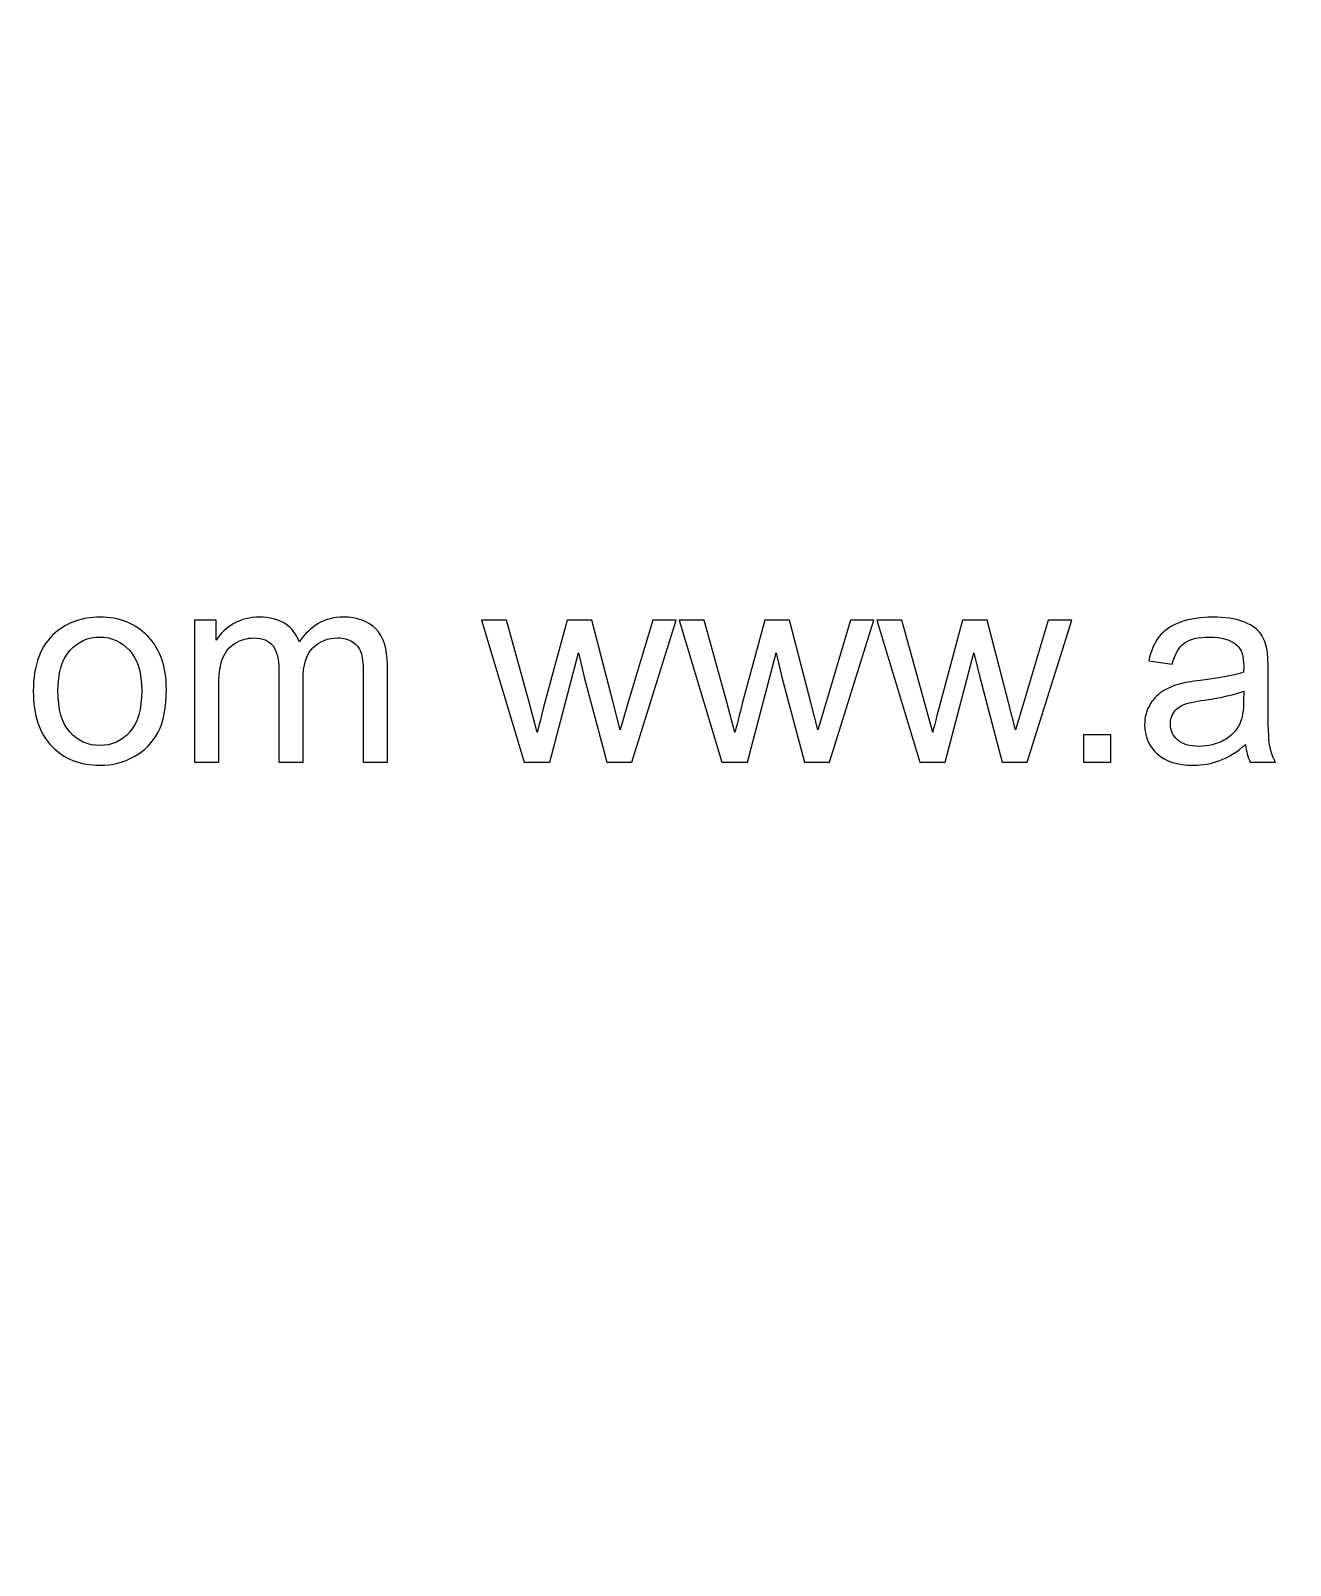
# Model space of a CAD drawing. Header units: millimetres. Extents: x -155 to 313, y -95 to 278.
# Drawn here: x -84.17 to -77.76, y 182.23 to 190.04 of the extents above; entities that cross this region are included whole.
import ezdxf

# ---------------------------------------------------------------- set-up
doc = ezdxf.new("R2010")
doc.units = ezdxf.units.MM
doc.header["$MEASUREMENT"] = 0
doc.layers.add('Layer 1', color=7, linetype='Continuous')

msp = doc.modelspace()

# ---------------------------------------------------------------- linework, layer by layer
at = {"layer": 'Layer 1', "color": 250, "lineweight": 20}
for points, knots in [([(-73.4549, 213.1171), (-73.4549, 213.1171), (-73.4549, 252.0068), (-73.4549, 252.0068), (-73.4549, 252.0068), (-73.4549, 258.2645), (-68.3312, 263.3881), (-62.0684, 263.3881), (-62.0684, 263.3881), (-62.0684, 263.3881), (-60.0864, 263.3881), (-60.0864, 263.3881), (-60.0864, 263.3881), (-59.4734, 271.3571), (-51.3971, 277.6608), (-41.5278, 277.6608), (-41.5278, 277.6608), (-31.6586, 277.6608), (-23.5874, 271.3571), (-22.9693, 263.3881), (-22.9693, 263.3881), (-22.9693, 263.3881), (-20.9873, 263.3881), (-20.9873, 263.3881), (-20.9873, 263.3881), (-14.7245, 263.3881), (-9.6008, 258.2645), (-9.6008, 252.0068), (-9.6008, 252.0068), (-9.6008, 252.0068), (-9.6008, 213.6228), (-9.6008, 213.6228), (-9.6008, 213.6228), (-7.5115, 213.2806), (-5.3762, 212.6778), (-3.2256, 211.7532), (-3.2256, 211.7532), (5.3921, 208.0599), (11.4659, 202.1036), (14.8323, 195.0285), (14.8323, 195.0285), (14.8323, 195.0285), (45.4261, 195.0285), (45.4261, 195.0285), (45.4261, 195.0285), (52.9506, 195.0285), (59.0908, 188.8986), (59.0908, 181.328), (59.0908, 181.328), (66.7124, 179.1519), (72.2907, 172.1024), (72.2907, 163.7401), (72.2907, 163.7401), (72.2907, 155.3777), (66.7124, 148.3282), (59.0908, 146.1521), (59.0908, 146.1521), (59.0908, 138.6122), (52.9506, 132.472), (45.4261, 132.472), (45.4261, 132.472), (45.4261, 132.472), (-4.564, 132.472), (-4.564, 132.472), (-4.564, 132.472), (-4.564, 132.472), (-4.564, -38.7846), (-4.564, -38.7846), (-4.564, -38.7846), (-4.564, -47.7957), (-11.9404, -55.167), (-20.9515, -55.167), (-20.9515, -55.167), (-20.9515, -55.167), (-22.4278, -55.167), (-22.4278, -55.167), (-22.4278, -55.167), (-22.4278, -55.167), (-22.4278, -59.9637), (-22.4278, -59.9637), (-22.4278, -59.9637), (-35.1629, -59.9637), (-47.8928, -59.9637), (-60.6279, -59.9637), (-60.6279, -59.9637), (-60.6279, -59.9637), (-60.6279, -55.167), (-60.6279, -55.167), (-60.6279, -55.167), (-60.6279, -55.167), (-62.1042, -55.167), (-62.1042, -55.167), (-62.1042, -55.167), (-71.1153, -55.167), (-78.4917, -47.7957), (-78.4917, -38.7846), (-78.4917, -38.7846), (-78.4917, -38.7846), (-78.4917, 132.472), (-78.4917, 132.472), (-78.4917, 132.472), (-95.155, 132.472), (-111.8184, 132.472), (-128.4817, 132.472), (-128.4817, 132.472), (-136.0063, 132.472), (-142.1516, 138.6122), (-142.1516, 146.1521), (-142.1516, 146.1521), (-149.7681, 148.3282), (-155.3464, 155.3777), (-155.3464, 163.7401), (-155.3464, 163.7401), (-155.3464, 172.1024), (-149.7681, 179.1519), (-142.1516, 181.328), (-142.1516, 181.328), (-142.1516, 188.8986), (-136.0063, 195.0285), (-128.4817, 195.0285), (-128.4817, 195.0285), (-128.4817, 195.0285), (-98.1128, 195.0285), (-98.1128, 195.0285), (-98.1128, 195.0285), (-92.9891, 206.3179), (-83.3906, 211.7992), (-73.4549, 213.1171)], [0, 0, 0, 0, 0.030303, 0.030303, 0.030303, 0.030303, 0.060606, 0.060606, 0.060606, 0.060606, 0.090909, 0.090909, 0.090909, 0.090909, 0.121212, 0.121212, 0.121212, 0.121212, 0.151515, 0.151515, 0.151515, 0.151515, 0.181818, 0.181818, 0.181818, 0.181818, 0.212121, 0.212121, 0.212121, 0.212121, 0.242424, 0.242424, 0.242424, 0.242424, 0.272727, 0.272727, 0.272727, 0.272727, 0.30303, 0.30303, 0.30303, 0.30303, 0.333333, 0.333333, 0.333333, 0.333333, 0.363636, 0.363636, 0.363636, 0.363636, 0.393939, 0.393939, 0.393939, 0.393939, 0.424242, 0.424242, 0.424242, 0.424242, 0.454545, 0.454545, 0.454545, 0.454545, 0.484848, 0.484848, 0.484848, 0.484848, 0.515152, 0.515152, 0.515152, 0.515152, 0.545455, 0.545455, 0.545455, 0.545455, 0.575758, 0.575758, 0.575758, 0.575758, 0.606061, 0.606061, 0.606061, 0.606061, 0.636364, 0.636364, 0.636364, 0.636364, 0.666667, 0.666667, 0.666667, 0.666667, 0.69697, 0.69697, 0.69697, 0.69697, 0.727273, 0.727273, 0.727273, 0.727273, 0.757576, 0.757576, 0.757576, 0.757576, 0.787879, 0.787879, 0.787879, 0.787879, 0.818182, 0.818182, 0.818182, 0.818182, 0.848485, 0.848485, 0.848485, 0.848485, 0.878788, 0.878788, 0.878788, 0.878788, 0.909091, 0.909091, 0.909091, 0.909091, 0.939394, 0.939394, 0.939394, 0.939394, 1, 1, 1, 1]), ([(-63.6571, 128.0227), (-63.6571, 128.0227), (-62.6559, 130.776), (-62.6559, 130.776), (-62.6559, 130.776), (-62.6559, 130.776), (-58.4211, 140.8854), (-57.2717, 144.8188), (-57.2717, 144.8188), (-61.3839, 143.1229), (-63.0799, 143.3068), (-64.8984, 144.5736), (-64.8984, 144.5736), (-61.3839, 145.8456), (-57.5731, 148.6909), (-58.2985, 154.0189), (-58.2985, 154.0189), (-59.0239, 159.3418), (-66.6506, 164.0619), (-65.6851, 170.8406), (-65.6851, 170.8406), (-64.7145, 177.6194), (-55.9997, 177.8595), (-56.3624, 185.1235), (-56.3624, 185.1235), (-56.7251, 192.3875), (-57.0725, 192.1883), (-57.0725, 192.1883), (-57.0725, 192.1883), (-57.0725, 192.1883), (-58.794, 192.1883), (-58.794, 192.8218), (-58.794, 192.8218), (-58.794, 193.4603), (-58.4313, 194.1244), (-58.4313, 194.1244), (-58.4313, 194.1244), (-59.7135, 194.3696), (-59.5858, 196.2597), (-58.6152, 196.7245), (-58.6152, 196.7245), (-58.6152, 196.7245), (-60.306, 197.0259), (-59.642, 198.1446), (-59.642, 198.1446), (-58.9779, 199.2633), (-56.8273, 199.9938), (-56.6485, 199.2072), (-56.6485, 199.2072), (-56.4646, 198.4205), (-56.4952, 198.1446), (-56.4952, 198.1446), (-56.4952, 198.1446), (-56.4952, 198.1446), (-54.5898, 201.8686), (-52.8683, 201.8379), (-52.8683, 201.8379), (-51.1417, 201.8073), (-50.6615, 200.2646), (-50.6615, 200.2646), (-50.6615, 200.2646), (-50.6615, 200.2646), (-45.9108, 198.2059), (-45.7933, 194.6403), (-45.7933, 194.6403), (-45.6707, 191.0696), (-48.3015, 192.0657), (-48.5722, 189.4656), (-48.5722, 189.4656), (-48.843, 186.8654), (-47.6374, 186.3802), (-46.5749, 186.6815), (-46.5749, 186.6815), (-45.5174, 186.988), (-41.4768, 190.3902), (-38.8715, 193.353), (-38.8715, 193.353), (-36.2714, 196.321), (-35.4847, 197.833), (-34.0901, 198.4971), (-34.0901, 198.4971), (-34.1514, 199.8304), (-34.509, 199.626), (-34.509, 199.626), (-34.509, 199.626), (-34.509, 199.626), (-36.016, 198.635), (-36.6085, 199.8406), (-36.6085, 199.8406), (-39.7961, 197.1894), (-41.5943, 194.8089), (-41.5943, 194.8089), (-41.5943, 194.8089), (-41.5943, 194.8089), (-65.0772, 219.9827), (-85.1734, 199.4064), (-85.1734, 199.4064), (-112.365, 171.2595), (-65.0517, 129.2487), (-63.6571, 128.0227)], [0, 0, 0, 0, 0.038462, 0.038462, 0.038462, 0.038462, 0.076923, 0.076923, 0.076923, 0.076923, 0.115385, 0.115385, 0.115385, 0.115385, 0.153846, 0.153846, 0.153846, 0.153846, 0.192308, 0.192308, 0.192308, 0.192308, 0.230769, 0.230769, 0.230769, 0.230769, 0.269231, 0.269231, 0.269231, 0.269231, 0.307692, 0.307692, 0.307692, 0.307692, 0.346154, 0.346154, 0.346154, 0.346154, 0.384615, 0.384615, 0.384615, 0.384615, 0.423077, 0.423077, 0.423077, 0.423077, 0.461538, 0.461538, 0.461538, 0.461538, 0.5, 0.5, 0.5, 0.5, 0.538462, 0.538462, 0.538462, 0.538462, 0.576923, 0.576923, 0.576923, 0.576923, 0.615385, 0.615385, 0.615385, 0.615385, 0.653846, 0.653846, 0.653846, 0.653846, 0.692308, 0.692308, 0.692308, 0.692308, 0.730769, 0.730769, 0.730769, 0.730769, 0.769231, 0.769231, 0.769231, 0.769231, 0.807692, 0.807692, 0.807692, 0.807692, 0.846154, 0.846154, 0.846154, 0.846154, 0.884615, 0.884615, 0.884615, 0.884615, 0.923077, 0.923077, 0.923077, 0.923077, 1, 1, 1, 1]), ([(-136.8645, 183.0342), (-136.8645, 183.0342), (-135.0715, 185.0316), (-135.0715, 185.0316), (-135.0715, 185.0316), (-135.0715, 185.0316), (-132.267, 182.8912), (-132.267, 182.8912), (-132.267, 182.8912), (-131.7664, 182.2884), (-131.2505, 181.6345), (-130.7907, 181.0471), (-130.7907, 181.0471), (-129.8916, 179.9079), (-129.1969, 179.0344), (-128.5379, 178.3448), (-128.5379, 178.3448), (-127.879, 177.6551), (-127.2455, 177.1443), (-126.6019, 176.8889), (-126.6019, 176.8889), (-125.9582, 176.6335), (-125.2941, 176.6335), (-124.8753, 176.7101), (-124.8753, 176.7101), (-124.4564, 176.7867), (-124.2776, 176.9349), (-124.2623, 177.2976), (-124.2623, 177.2976), (-124.2469, 177.6551), (-124.3951, 178.2273), (-124.3644, 178.7688), (-124.3644, 178.7688), (-124.3338, 179.3051), (-124.1243, 179.816), (-124.0069, 180.0714), (-124.0069, 180.0714), (-123.8843, 180.3268), (-123.8536, 180.3268), (-123.6748, 180.6282), (-123.6748, 180.6282), (-123.496, 180.9296), (-123.164, 181.5272), (-122.7757, 182.1147), (-122.7757, 182.1147), (-122.597, 182.3854), (-122.4028, 182.6511), (-122.2087, 182.8912), (-122.2087, 182.8912), (-122.2087, 182.8912), (-121.4016, 183.8975), (-121.4016, 183.8975), (-121.4016, 183.8975), (-119.9713, 182.2833), (-120.5587, 181.9972), (-119.7874, 180.0714), (-119.7874, 180.0714), (-119.1437, 178.4674), (-117.882, 176.516), (-116.6815, 175.0141), (-116.6815, 175.0141), (-115.4811, 173.5123), (-114.3368, 172.46), (-113.6625, 171.7397), (-113.6625, 171.7397), (-112.9882, 171.0194), (-112.7788, 170.6312), (-112.6715, 170.1663), (-112.6715, 170.1663), (-112.5693, 169.7015), (-112.5693, 169.16), (-112.4314, 168.8893), (-112.4314, 168.8893), (-112.2986, 168.6185), (-112.0278, 168.6185), (-111.6192, 168.7411), (-111.6192, 168.7411), (-111.2156, 168.8586), (-110.6741, 169.0987), (-110.0611, 169.6861), (-110.0611, 169.6861), (-109.443, 170.2685), (-108.7534, 171.1982), (-107.9565, 171.8163), (-107.9565, 171.8163), (-107.1647, 172.4293), (-106.2605, 172.7307), (-105.4074, 172.746), (-105.4074, 172.746), (-104.5492, 172.7614), (-103.7421, 172.4906), (-103.0219, 171.9083), (-103.0219, 171.9083), (-102.3016, 171.3208), (-101.6681, 170.4217), (-101.2186, 169.7321), (-101.2186, 169.7321), (-100.7691, 169.0374), (-100.4983, 168.5572), (-100.2276, 168.2456), (-100.2276, 168.2456), (-99.9569, 167.9289), (-99.6861, 167.7807), (-99.7627, 167.6428), (-99.7627, 167.6428), (-99.8394, 167.51), (-100.2583, 167.3874), (-100.6618, 167.2393), (-100.6618, 167.2393), (-101.0705, 167.086), (-101.4587, 166.9072), (-101.7141, 166.6058), (-101.7141, 166.6058), (-101.9695, 166.3095), (-102.087, 165.8856), (-102.3731, 165.5433), (-102.3731, 165.5433), (-102.6592, 165.1959), (-103.1087, 164.9252), (-103.3948, 164.7617), (-103.3948, 164.7617), (-103.6808, 164.5983), (-103.7983, 164.537), (-103.829, 164.1896), (-103.829, 164.1896), (-103.8596, 163.8473), (-103.7983, 163.2139), (-103.829, 162.8103), (-103.829, 162.8103), (-103.8596, 162.4017), (-103.9822, 162.2229), (-104.0691, 162.1054), (-104.0691, 162.1054), (-104.161, 161.9828), (-104.2223, 161.9215), (-104.2376, 161.4566), (-104.2376, 161.4566), (-104.253, 160.9918), (-104.2223, 160.1234), (-104.161, 159.2498), (-104.161, 159.2498), (-104.0997, 158.3814), (-104.0129, 157.513), (-104.0537, 156.4607), (-104.0537, 156.4607), (-104.0997, 155.4084), (-104.2785, 154.1773), (-104.8506, 152.7827), (-104.8506, 152.7827), (-105.4228, 151.3881), (-106.3831, 149.825), (-107.2056, 148.7573), (-107.2056, 148.7573), (-108.0331, 147.6948), (-108.7227, 147.1227), (-109.4737, 146.3564), (-109.4737, 146.3564), (-110.2246, 145.5902), (-111.0368, 144.6298), (-111.6651, 143.7921), (-111.6651, 143.7921), (-112.2986, 142.9492), (-112.7481, 142.2289), (-113.213, 141.4167), (-113.213, 141.4167), (-113.6778, 140.6096), (-114.158, 139.7054), (-114.9089, 138.9596), (-114.9089, 138.9596), (-115.4555, 138.413), (-116.1451, 137.943), (-117.0851, 137.5905), (-117.0851, 137.5905), (-117.0851, 137.5905), (-79.9271, 137.5905), (-79.9271, 137.5905), (-79.9271, 137.5905), (-91.3391, 151.286), (-104.774, 172.082), (-99.9824, 189.91), (-99.9824, 189.91), (-99.9824, 189.91), (-128.4817, 189.91), (-128.4817, 189.91), (-128.4817, 189.91), (-132.6042, 189.91), (-136.0778, 186.937), (-136.8645, 183.0342)], [0, 0, 0, 0, 0.020833, 0.020833, 0.020833, 0.020833, 0.041667, 0.041667, 0.041667, 0.041667, 0.0625, 0.0625, 0.0625, 0.0625, 0.083333, 0.083333, 0.083333, 0.083333, 0.104167, 0.104167, 0.104167, 0.104167, 0.125, 0.125, 0.125, 0.125, 0.145833, 0.145833, 0.145833, 0.145833, 0.166667, 0.166667, 0.166667, 0.166667, 0.1875, 0.1875, 0.1875, 0.1875, 0.208333, 0.208333, 0.208333, 0.208333, 0.229167, 0.229167, 0.229167, 0.229167, 0.25, 0.25, 0.25, 0.25, 0.270833, 0.270833, 0.270833, 0.270833, 0.291667, 0.291667, 0.291667, 0.291667, 0.3125, 0.3125, 0.3125, 0.3125, 0.333333, 0.333333, 0.333333, 0.333333, 0.354167, 0.354167, 0.354167, 0.354167, 0.375, 0.375, 0.375, 0.375, 0.395833, 0.395833, 0.395833, 0.395833, 0.416667, 0.416667, 0.416667, 0.416667, 0.4375, 0.4375, 0.4375, 0.4375, 0.458333, 0.458333, 0.458333, 0.458333, 0.479167, 0.479167, 0.479167, 0.479167, 0.5, 0.5, 0.5, 0.5, 0.520833, 0.520833, 0.520833, 0.520833, 0.541667, 0.541667, 0.541667, 0.541667, 0.5625, 0.5625, 0.5625, 0.5625, 0.583333, 0.583333, 0.583333, 0.583333, 0.604167, 0.604167, 0.604167, 0.604167, 0.625, 0.625, 0.625, 0.625, 0.645833, 0.645833, 0.645833, 0.645833, 0.666667, 0.666667, 0.666667, 0.666667, 0.6875, 0.6875, 0.6875, 0.6875, 0.708333, 0.708333, 0.708333, 0.708333, 0.729167, 0.729167, 0.729167, 0.729167, 0.75, 0.75, 0.75, 0.75, 0.770833, 0.770833, 0.770833, 0.770833, 0.791667, 0.791667, 0.791667, 0.791667, 0.8125, 0.8125, 0.8125, 0.8125, 0.833333, 0.833333, 0.833333, 0.833333, 0.854167, 0.854167, 0.854167, 0.854167, 0.875, 0.875, 0.875, 0.875, 0.895833, 0.895833, 0.895833, 0.895833, 0.916667, 0.916667, 0.916667, 0.916667, 0.9375, 0.9375, 0.9375, 0.9375, 0.958333, 0.958333, 0.958333, 0.958333, 1, 1, 1, 1])]:
    msp.add_open_spline(points, degree=3, knots=knots, dxfattribs=at)
at = {"layer": 'Layer 1', "color": 7}
for points, knots in [([(-84.1577, 186.6825), (-84.1577, 186.816), (-84.1206, 186.915), (-84.046, 186.9793), (-84.046, 186.9793), (-83.984, 187.0327), (-83.9081, 187.0594), (-83.8187, 187.0594), (-83.8187, 187.0594), (-83.7195, 187.0594), (-83.6382, 187.0269), (-83.575, 186.9619), (-83.575, 186.9619), (-83.5121, 186.8971), (-83.4805, 186.8072), (-83.4805, 186.6927), (-83.4805, 186.6927), (-83.4805, 186.5998), (-83.4945, 186.5269), (-83.5223, 186.4737), (-83.5223, 186.4737), (-83.5502, 186.4205), (-83.5908, 186.3792), (-83.6442, 186.3497), (-83.6442, 186.3497), (-83.6974, 186.3202), (-83.7557, 186.3056), (-83.8187, 186.3056), (-83.8187, 186.3056), (-83.9199, 186.3056), (-84.0017, 186.3379), (-84.0641, 186.4026), (-84.0641, 186.4026), (-84.1266, 186.4674), (-84.1577, 186.5608), (-84.1577, 186.6825)], [0, 0, 0, 0, 0.1, 0.1, 0.1, 0.1, 0.2, 0.2, 0.2, 0.2, 0.3, 0.3, 0.3, 0.3, 0.4, 0.4, 0.4, 0.4, 0.5, 0.5, 0.5, 0.5, 0.6, 0.6, 0.6, 0.6, 0.7, 0.7, 0.7, 0.7, 0.8, 0.8, 0.8, 0.8, 1, 1, 1, 1]), ([(-83.3367, 186.3209), (-83.3367, 186.3209), (-83.3367, 187.0441), (-83.3367, 187.0441), (-83.3367, 187.0441), (-83.3367, 187.0441), (-83.2267, 187.0441), (-83.2267, 187.0441), (-83.2267, 187.0441), (-83.2267, 187.0441), (-83.2267, 186.9419), (-83.2267, 186.9419), (-83.2267, 186.9419), (-83.2041, 186.9772), (-83.1739, 187.0058), (-83.1363, 187.0271), (-83.1363, 187.0271), (-83.0987, 187.0487), (-83.056, 187.0594), (-83.0079, 187.0594), (-83.0079, 187.0594), (-82.9545, 187.0594), (-82.9106, 187.0483), (-82.8764, 187.0262), (-82.8764, 187.0262), (-82.8423, 187.0039), (-82.8182, 186.973), (-82.8042, 186.9331), (-82.8042, 186.9331), (-82.7466, 187.0174), (-82.6721, 187.0594), (-82.5801, 187.0594), (-82.5801, 187.0594), (-82.5081, 187.0594), (-82.4526, 187.0397), (-82.4141, 187), (-82.4141, 187), (-82.3753, 186.9602), (-82.3558, 186.8992), (-82.3558, 186.8167), (-82.3558, 186.8167), (-82.3558, 186.8167), (-82.3558, 186.3209), (-82.3558, 186.3209), (-82.3558, 186.3209), (-82.3558, 186.3209), (-82.4784, 186.3209), (-82.4784, 186.3209), (-82.4784, 186.3209), (-82.4784, 186.3209), (-82.4784, 186.7761), (-82.4784, 186.7761), (-82.4784, 186.7761), (-82.4784, 186.8248), (-82.4826, 186.8601), (-82.4905, 186.8817), (-82.4905, 186.8817), (-82.4984, 186.9033), (-82.5128, 186.9205), (-82.5339, 186.9338), (-82.5339, 186.9338), (-82.5548, 186.947), (-82.5794, 186.9535), (-82.6075, 186.9535), (-82.6075, 186.9535), (-82.6586, 186.9535), (-82.7009, 186.9366), (-82.7346, 186.9029), (-82.7346, 186.9029), (-82.7682, 186.869), (-82.7849, 186.8149), (-82.7849, 186.7405), (-82.7849, 186.7405), (-82.7849, 186.7405), (-82.7849, 186.3209), (-82.7849, 186.3209), (-82.7849, 186.3209), (-82.7849, 186.3209), (-82.9076, 186.3209), (-82.9076, 186.3209), (-82.9076, 186.3209), (-82.9076, 186.3209), (-82.9076, 186.7902), (-82.9076, 186.7902), (-82.9076, 186.7902), (-82.9076, 186.8446), (-82.9176, 186.8855), (-82.9375, 186.9126), (-82.9375, 186.9126), (-82.9575, 186.9398), (-82.9902, 186.9535), (-83.0355, 186.9535), (-83.0355, 186.9535), (-83.0699, 186.9535), (-83.1017, 186.9444), (-83.131, 186.9263), (-83.131, 186.9263), (-83.1602, 186.9082), (-83.1814, 186.8817), (-83.1946, 186.8467), (-83.1946, 186.8467), (-83.2076, 186.8118), (-83.2141, 186.7614), (-83.2141, 186.6957), (-83.2141, 186.6957), (-83.2141, 186.6957), (-83.2141, 186.3209), (-83.2141, 186.3209), (-83.2141, 186.3209), (-83.2141, 186.3209), (-83.3367, 186.3209), (-83.3367, 186.3209)], [0, 0, 0, 0, 0.034483, 0.034483, 0.034483, 0.034483, 0.068966, 0.068966, 0.068966, 0.068966, 0.103448, 0.103448, 0.103448, 0.103448, 0.137931, 0.137931, 0.137931, 0.137931, 0.172414, 0.172414, 0.172414, 0.172414, 0.206897, 0.206897, 0.206897, 0.206897, 0.241379, 0.241379, 0.241379, 0.241379, 0.275862, 0.275862, 0.275862, 0.275862, 0.310345, 0.310345, 0.310345, 0.310345, 0.344828, 0.344828, 0.344828, 0.344828, 0.37931, 0.37931, 0.37931, 0.37931, 0.413793, 0.413793, 0.413793, 0.413793, 0.448276, 0.448276, 0.448276, 0.448276, 0.482759, 0.482759, 0.482759, 0.482759, 0.517241, 0.517241, 0.517241, 0.517241, 0.551724, 0.551724, 0.551724, 0.551724, 0.586207, 0.586207, 0.586207, 0.586207, 0.62069, 0.62069, 0.62069, 0.62069, 0.655172, 0.655172, 0.655172, 0.655172, 0.689655, 0.689655, 0.689655, 0.689655, 0.724138, 0.724138, 0.724138, 0.724138, 0.758621, 0.758621, 0.758621, 0.758621, 0.793103, 0.793103, 0.793103, 0.793103, 0.827586, 0.827586, 0.827586, 0.827586, 0.862069, 0.862069, 0.862069, 0.862069, 0.896552, 0.896552, 0.896552, 0.896552, 0.931034, 0.931034, 0.931034, 0.931034, 1, 1, 1, 1]), ([(-77.9875, 186.4115), (-78.033, 186.3727), (-78.0769, 186.3455), (-78.1189, 186.3295), (-78.1189, 186.3295), (-78.161, 186.3135), (-78.206, 186.3056), (-78.2543, 186.3056), (-78.2543, 186.3056), (-78.3337, 186.3056), (-78.3948, 186.3248), (-78.4375, 186.3636), (-78.4375, 186.3636), (-78.4803, 186.4022), (-78.5016, 186.4516), (-78.5016, 186.5118), (-78.5016, 186.5118), (-78.5016, 186.5471), (-78.4935, 186.5794), (-78.4775, 186.6086), (-78.4775, 186.6086), (-78.4612, 186.6379), (-78.4401, 186.6611), (-78.4141, 186.6788), (-78.4141, 186.6788), (-78.3878, 186.6964), (-78.3586, 186.7099), (-78.3258, 186.7189), (-78.3258, 186.7189), (-78.3017, 186.7252), (-78.2652, 186.7313), (-78.2167, 186.7373), (-78.2167, 186.7373), (-78.1178, 186.7489), (-78.0446, 186.7631), (-77.9979, 186.7793), (-77.9979, 186.7793), (-77.9975, 186.796), (-77.9972, 186.8067), (-77.9972, 186.8111), (-77.9972, 186.8111), (-77.9972, 186.8608), (-78.0088, 186.8959), (-78.0321, 186.9163), (-78.0321, 186.9163), (-78.0634, 186.944), (-78.1101, 186.9577), (-78.1719, 186.9577), (-78.1719, 186.9577), (-78.2297, 186.9577), (-78.2724, 186.9475), (-78.2998, 186.9273), (-78.2998, 186.9273), (-78.3275, 186.9071), (-78.3477, 186.8713), (-78.3609, 186.8197), (-78.3609, 186.8197), (-78.3609, 186.8197), (-78.4807, 186.8365), (-78.4807, 186.8365), (-78.4807, 186.8365), (-78.4698, 186.8878), (-78.4519, 186.9294), (-78.4269, 186.9609), (-78.4269, 186.9609), (-78.4018, 186.9925), (-78.3655, 187.0167), (-78.3182, 187.0339), (-78.3182, 187.0339), (-78.271, 187.0508), (-78.216, 187.0594), (-78.1538, 187.0594), (-78.1538, 187.0594), (-78.092, 187.0594), (-78.0416, 187.0522), (-78.0028, 187.0376), (-78.0028, 187.0376), (-77.9642, 187.0229), (-77.9357, 187.0048), (-77.9176, 186.9828), (-77.9176, 186.9828), (-77.8995, 186.9607), (-77.8867, 186.9328), (-77.8793, 186.8992), (-77.8793, 186.8992), (-77.8753, 186.8783), (-77.8732, 186.8406), (-77.8732, 186.7865), (-77.8732, 186.7865), (-77.8732, 186.7865), (-77.8732, 186.624), (-77.8732, 186.624), (-77.8732, 186.624), (-77.8732, 186.5104), (-77.8707, 186.4386), (-77.8656, 186.4082), (-77.8656, 186.4082), (-77.8607, 186.3778), (-77.8505, 186.3488), (-77.8356, 186.3209), (-77.8356, 186.3209), (-77.8356, 186.3209), (-77.9638, 186.3209), (-77.9638, 186.3209), (-77.9638, 186.3209), (-77.9761, 186.3467), (-77.984, 186.3769), (-77.9875, 186.4115)], [0, 0, 0, 0, 0.035714, 0.035714, 0.035714, 0.035714, 0.071429, 0.071429, 0.071429, 0.071429, 0.107143, 0.107143, 0.107143, 0.107143, 0.142857, 0.142857, 0.142857, 0.142857, 0.178571, 0.178571, 0.178571, 0.178571, 0.214286, 0.214286, 0.214286, 0.214286, 0.25, 0.25, 0.25, 0.25, 0.285714, 0.285714, 0.285714, 0.285714, 0.321429, 0.321429, 0.321429, 0.321429, 0.357143, 0.357143, 0.357143, 0.357143, 0.392857, 0.392857, 0.392857, 0.392857, 0.428571, 0.428571, 0.428571, 0.428571, 0.464286, 0.464286, 0.464286, 0.464286, 0.5, 0.5, 0.5, 0.5, 0.535714, 0.535714, 0.535714, 0.535714, 0.571429, 0.571429, 0.571429, 0.571429, 0.607143, 0.607143, 0.607143, 0.607143, 0.642857, 0.642857, 0.642857, 0.642857, 0.678571, 0.678571, 0.678571, 0.678571, 0.714286, 0.714286, 0.714286, 0.714286, 0.75, 0.75, 0.75, 0.75, 0.785714, 0.785714, 0.785714, 0.785714, 0.821429, 0.821429, 0.821429, 0.821429, 0.857143, 0.857143, 0.857143, 0.857143, 0.892857, 0.892857, 0.892857, 0.892857, 0.928571, 0.928571, 0.928571, 0.928571, 1, 1, 1, 1]), ([(-81.6589, 186.3209), (-81.6589, 186.3209), (-81.8774, 187.0441), (-81.8774, 187.0441), (-81.8774, 187.0441), (-81.8774, 187.0441), (-81.7492, 187.0441), (-81.7492, 187.0441), (-81.7492, 187.0441), (-81.7492, 187.0441), (-81.6338, 186.6268), (-81.6338, 186.6268), (-81.6338, 186.6268), (-81.6338, 186.6268), (-81.5929, 186.4714), (-81.5929, 186.4714), (-81.5929, 186.4714), (-81.5913, 186.4791), (-81.5788, 186.5287), (-81.5555, 186.6205), (-81.5555, 186.6205), (-81.5555, 186.6205), (-81.4411, 187.0441), (-81.4411, 187.0441), (-81.4411, 187.0441), (-81.4411, 187.0441), (-81.3154, 187.0441), (-81.3154, 187.0441), (-81.3154, 187.0441), (-81.3154, 187.0441), (-81.2065, 186.6242), (-81.2065, 186.6242), (-81.2065, 186.6242), (-81.2065, 186.6242), (-81.171, 186.4865), (-81.171, 186.4865), (-81.171, 186.4865), (-81.171, 186.4865), (-81.1294, 186.6261), (-81.1294, 186.6261), (-81.1294, 186.6261), (-81.1294, 186.6261), (-81.0045, 187.0441), (-81.0045, 187.0441), (-81.0045, 187.0441), (-81.0045, 187.0441), (-80.8853, 187.0441), (-80.8853, 187.0441), (-80.8853, 187.0441), (-80.8853, 187.0441), (-81.1122, 186.3209), (-81.1122, 186.3209), (-81.1122, 186.3209), (-81.1122, 186.3209), (-81.239, 186.3209), (-81.239, 186.3209), (-81.239, 186.3209), (-81.239, 186.3209), (-81.3537, 186.7536), (-81.3537, 186.7536), (-81.3537, 186.7536), (-81.3537, 186.7536), (-81.3828, 186.8773), (-81.3828, 186.8773), (-81.3828, 186.8773), (-81.3828, 186.8773), (-81.5291, 186.3209), (-81.5291, 186.3209), (-81.5291, 186.3209), (-81.5291, 186.3209), (-81.6589, 186.3209), (-81.6589, 186.3209)], [0, 0, 0, 0, 0.052632, 0.052632, 0.052632, 0.052632, 0.105263, 0.105263, 0.105263, 0.105263, 0.157895, 0.157895, 0.157895, 0.157895, 0.210526, 0.210526, 0.210526, 0.210526, 0.263158, 0.263158, 0.263158, 0.263158, 0.315789, 0.315789, 0.315789, 0.315789, 0.368421, 0.368421, 0.368421, 0.368421, 0.421053, 0.421053, 0.421053, 0.421053, 0.473684, 0.473684, 0.473684, 0.473684, 0.526316, 0.526316, 0.526316, 0.526316, 0.578947, 0.578947, 0.578947, 0.578947, 0.631579, 0.631579, 0.631579, 0.631579, 0.684211, 0.684211, 0.684211, 0.684211, 0.736842, 0.736842, 0.736842, 0.736842, 0.789474, 0.789474, 0.789474, 0.789474, 0.842105, 0.842105, 0.842105, 0.842105, 0.894737, 0.894737, 0.894737, 0.894737, 1, 1, 1, 1]), ([(-80.6526, 186.3209), (-80.6526, 186.3209), (-80.8711, 187.0441), (-80.8711, 187.0441), (-80.8711, 187.0441), (-80.8711, 187.0441), (-80.7429, 187.0441), (-80.7429, 187.0441), (-80.7429, 187.0441), (-80.7429, 187.0441), (-80.6275, 186.6268), (-80.6275, 186.6268), (-80.6275, 186.6268), (-80.6275, 186.6268), (-80.5866, 186.4714), (-80.5866, 186.4714), (-80.5866, 186.4714), (-80.585, 186.4791), (-80.5725, 186.5287), (-80.5492, 186.6205), (-80.5492, 186.6205), (-80.5492, 186.6205), (-80.4348, 187.0441), (-80.4348, 187.0441), (-80.4348, 187.0441), (-80.4348, 187.0441), (-80.3091, 187.0441), (-80.3091, 187.0441), (-80.3091, 187.0441), (-80.3091, 187.0441), (-80.2002, 186.6242), (-80.2002, 186.6242), (-80.2002, 186.6242), (-80.2002, 186.6242), (-80.1647, 186.4865), (-80.1647, 186.4865), (-80.1647, 186.4865), (-80.1647, 186.4865), (-80.1231, 186.6261), (-80.1231, 186.6261), (-80.1231, 186.6261), (-80.1231, 186.6261), (-79.9982, 187.0441), (-79.9982, 187.0441), (-79.9982, 187.0441), (-79.9982, 187.0441), (-79.879, 187.0441), (-79.879, 187.0441), (-79.879, 187.0441), (-79.879, 187.0441), (-80.1059, 186.3209), (-80.1059, 186.3209), (-80.1059, 186.3209), (-80.1059, 186.3209), (-80.2327, 186.3209), (-80.2327, 186.3209), (-80.2327, 186.3209), (-80.2327, 186.3209), (-80.3474, 186.7536), (-80.3474, 186.7536), (-80.3474, 186.7536), (-80.3474, 186.7536), (-80.3765, 186.8773), (-80.3765, 186.8773), (-80.3765, 186.8773), (-80.3765, 186.8773), (-80.5228, 186.3209), (-80.5228, 186.3209), (-80.5228, 186.3209), (-80.5228, 186.3209), (-80.6526, 186.3209), (-80.6526, 186.3209)], [0, 0, 0, 0, 0.052632, 0.052632, 0.052632, 0.052632, 0.105263, 0.105263, 0.105263, 0.105263, 0.157895, 0.157895, 0.157895, 0.157895, 0.210526, 0.210526, 0.210526, 0.210526, 0.263158, 0.263158, 0.263158, 0.263158, 0.315789, 0.315789, 0.315789, 0.315789, 0.368421, 0.368421, 0.368421, 0.368421, 0.421053, 0.421053, 0.421053, 0.421053, 0.473684, 0.473684, 0.473684, 0.473684, 0.526316, 0.526316, 0.526316, 0.526316, 0.578947, 0.578947, 0.578947, 0.578947, 0.631579, 0.631579, 0.631579, 0.631579, 0.684211, 0.684211, 0.684211, 0.684211, 0.736842, 0.736842, 0.736842, 0.736842, 0.789474, 0.789474, 0.789474, 0.789474, 0.842105, 0.842105, 0.842105, 0.842105, 0.894737, 0.894737, 0.894737, 0.894737, 1, 1, 1, 1]), ([(-79.6463, 186.3209), (-79.6463, 186.3209), (-79.8648, 187.0441), (-79.8648, 187.0441), (-79.8648, 187.0441), (-79.8648, 187.0441), (-79.7366, 187.0441), (-79.7366, 187.0441), (-79.7366, 187.0441), (-79.7366, 187.0441), (-79.6212, 186.6268), (-79.6212, 186.6268), (-79.6212, 186.6268), (-79.6212, 186.6268), (-79.5803, 186.4714), (-79.5803, 186.4714), (-79.5803, 186.4714), (-79.5787, 186.4791), (-79.5662, 186.5287), (-79.5429, 186.6205), (-79.5429, 186.6205), (-79.5429, 186.6205), (-79.4285, 187.0441), (-79.4285, 187.0441), (-79.4285, 187.0441), (-79.4285, 187.0441), (-79.3028, 187.0441), (-79.3028, 187.0441), (-79.3028, 187.0441), (-79.3028, 187.0441), (-79.1939, 186.6242), (-79.1939, 186.6242), (-79.1939, 186.6242), (-79.1939, 186.6242), (-79.1584, 186.4865), (-79.1584, 186.4865), (-79.1584, 186.4865), (-79.1584, 186.4865), (-79.1168, 186.6261), (-79.1168, 186.6261), (-79.1168, 186.6261), (-79.1168, 186.6261), (-78.9919, 187.0441), (-78.9919, 187.0441), (-78.9919, 187.0441), (-78.9919, 187.0441), (-78.8727, 187.0441), (-78.8727, 187.0441), (-78.8727, 187.0441), (-78.8727, 187.0441), (-79.0996, 186.3209), (-79.0996, 186.3209), (-79.0996, 186.3209), (-79.0996, 186.3209), (-79.2264, 186.3209), (-79.2264, 186.3209), (-79.2264, 186.3209), (-79.2264, 186.3209), (-79.3411, 186.7536), (-79.3411, 186.7536), (-79.3411, 186.7536), (-79.3411, 186.7536), (-79.3702, 186.8773), (-79.3702, 186.8773), (-79.3702, 186.8773), (-79.3702, 186.8773), (-79.5165, 186.3209), (-79.5165, 186.3209), (-79.5165, 186.3209), (-79.5165, 186.3209), (-79.6463, 186.3209), (-79.6463, 186.3209)], [0, 0, 0, 0, 0.052632, 0.052632, 0.052632, 0.052632, 0.105263, 0.105263, 0.105263, 0.105263, 0.157895, 0.157895, 0.157895, 0.157895, 0.210526, 0.210526, 0.210526, 0.210526, 0.263158, 0.263158, 0.263158, 0.263158, 0.315789, 0.315789, 0.315789, 0.315789, 0.368421, 0.368421, 0.368421, 0.368421, 0.421053, 0.421053, 0.421053, 0.421053, 0.473684, 0.473684, 0.473684, 0.473684, 0.526316, 0.526316, 0.526316, 0.526316, 0.578947, 0.578947, 0.578947, 0.578947, 0.631579, 0.631579, 0.631579, 0.631579, 0.684211, 0.684211, 0.684211, 0.684211, 0.736842, 0.736842, 0.736842, 0.736842, 0.789474, 0.789474, 0.789474, 0.789474, 0.842105, 0.842105, 0.842105, 0.842105, 0.894737, 0.894737, 0.894737, 0.894737, 1, 1, 1, 1]), ([(-84.0323, 186.6823), (-84.0323, 186.5898), (-84.0121, 186.5206), (-83.9717, 186.4749), (-83.9717, 186.4749), (-83.9311, 186.4289), (-83.8802, 186.4059), (-83.8187, 186.4059), (-83.8187, 186.4059), (-83.7578, 186.4059), (-83.7072, 186.4289), (-83.6665, 186.4751), (-83.6665, 186.4751), (-83.6261, 186.5213), (-83.6059, 186.5917), (-83.6059, 186.6862), (-83.6059, 186.6862), (-83.6059, 186.7754), (-83.6264, 186.843), (-83.667, 186.8887), (-83.667, 186.8887), (-83.7076, 186.9347), (-83.7583, 186.9577), (-83.8187, 186.9577), (-83.8187, 186.9577), (-83.8802, 186.9577), (-83.9311, 186.9349), (-83.9717, 186.8892), (-83.9717, 186.8892), (-84.0121, 186.8434), (-84.0323, 186.7745), (-84.0323, 186.6823)], [0, 0, 0, 0, 0.111111, 0.111111, 0.111111, 0.111111, 0.222222, 0.222222, 0.222222, 0.222222, 0.333333, 0.333333, 0.333333, 0.333333, 0.444444, 0.444444, 0.444444, 0.444444, 0.555556, 0.555556, 0.555556, 0.555556, 0.666667, 0.666667, 0.666667, 0.666667, 0.777778, 0.777778, 0.777778, 0.777778, 1, 1, 1, 1]), ([(-77.9972, 186.6832), (-78.0418, 186.6651), (-78.1087, 186.6497), (-78.1979, 186.6372), (-78.1979, 186.6372), (-78.2485, 186.63), (-78.2843, 186.6219), (-78.3052, 186.6128), (-78.3052, 186.6128), (-78.3261, 186.6038), (-78.3421, 186.5905), (-78.3535, 186.5733), (-78.3535, 186.5733), (-78.3649, 186.5559), (-78.3707, 186.5366), (-78.3707, 186.5153), (-78.3707, 186.5153), (-78.3707, 186.483), (-78.3583, 186.4558), (-78.3335, 186.4342), (-78.3335, 186.4342), (-78.3087, 186.4126), (-78.2724, 186.4017), (-78.2248, 186.4017), (-78.2248, 186.4017), (-78.1777, 186.4017), (-78.1356, 186.4119), (-78.0987, 186.4326), (-78.0987, 186.4326), (-78.062, 186.453), (-78.0348, 186.4811), (-78.0177, 186.5167), (-78.0177, 186.5167), (-78.0044, 186.5443), (-77.9979, 186.5849), (-77.9979, 186.6386), (-77.9979, 186.6386), (-77.9979, 186.6386), (-77.9972, 186.6832), (-77.9972, 186.6832)], [0, 0, 0, 0, 0.090909, 0.090909, 0.090909, 0.090909, 0.181818, 0.181818, 0.181818, 0.181818, 0.272727, 0.272727, 0.272727, 0.272727, 0.363636, 0.363636, 0.363636, 0.363636, 0.454545, 0.454545, 0.454545, 0.454545, 0.545455, 0.545455, 0.545455, 0.545455, 0.636364, 0.636364, 0.636364, 0.636364, 0.727273, 0.727273, 0.727273, 0.727273, 0.818182, 0.818182, 0.818182, 0.818182, 1, 1, 1, 1]), ([(-78.8121, 186.3209), (-78.8121, 186.3209), (-78.8121, 186.4602), (-78.8121, 186.4602), (-78.8121, 186.4602), (-78.8121, 186.4602), (-78.6728, 186.4602), (-78.6728, 186.4602), (-78.6728, 186.4602), (-78.6728, 186.4602), (-78.6728, 186.3209), (-78.6728, 186.3209), (-78.6728, 186.3209), (-78.6728, 186.3209), (-78.8121, 186.3209), (-78.8121, 186.3209)], [0, 0, 0, 0, 0.2, 0.2, 0.2, 0.2, 0.4, 0.4, 0.4, 0.4, 0.6, 0.6, 0.6, 0.6, 1, 1, 1, 1])]:
    msp.add_open_spline(points, degree=3, knots=knots, dxfattribs=at)

doc.saveas('drawing.dxf')
